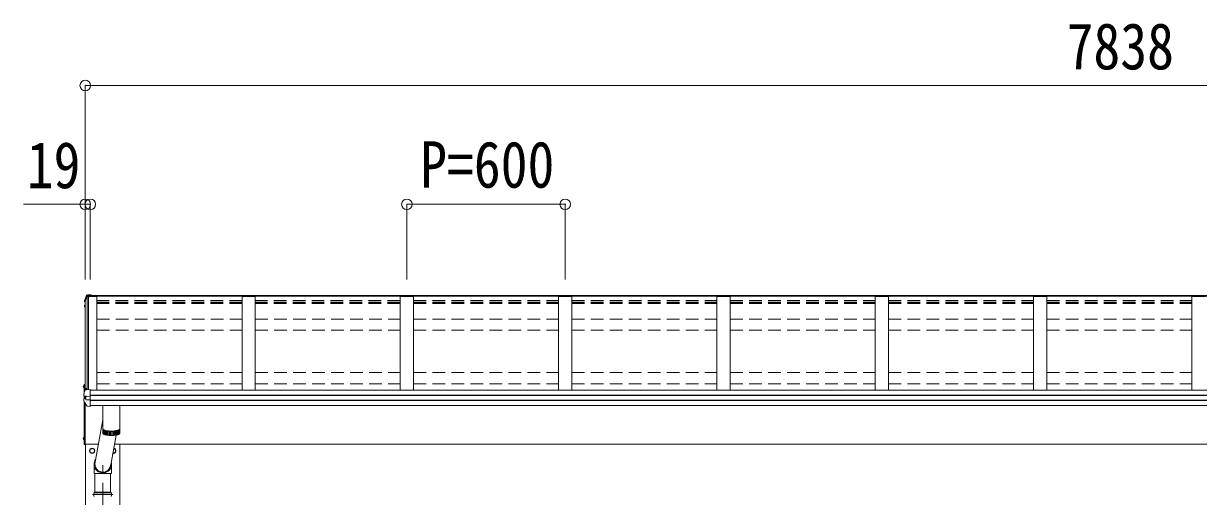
# Model space of a CAD drawing. Units: millimetres at full size. Extents: x -11243 to 11243, y -7760 to 7760.
# Drawn here: x -8270 to -3817, y -1813 to -22 of the extents above; entities that cross this region are included whole.
import ezdxf
from ezdxf.enums import TextEntityAlignment as Align

# ---------------------------------------------------------------- set-up
doc = ezdxf.new("R2010")
doc.units = ezdxf.units.MM
doc.header["$LTSCALE"] = 40
doc.header["$PDMODE"] = 32
doc.header["$PDSIZE"] = 40
doc.linetypes.add('CHAIN1', pattern=[8, 5, -1, 1, -1])
doc.linetypes.add('DASHED1', pattern=[1.8, 1.2, -0.6])
for name, color, linetype, lineweight in [('0-1_本体', 5, 'CHAIN1', 9), ('0-3_ELV2', 4, 'Continuous', 9), ('0-6_OTH_LINE', 6, 'Continuous', 9), ('0-9_OUTLINE', 7, 'Continuous', 9)]:
    doc.layers.add(name, color=color, linetype=linetype, lineweight=lineweight)
doc.styles.add('ＭＳ ゴシック', font='')
doc.styles.get('ＭＳ ゴシック').set_extended_font_data('MS Gothic')

msp = doc.modelspace()

# ---------------------------------------------------------------- linework, layer by layer
at = {"layer": '0-1_本体'}
msp.add_line((-7969.61, -5161.28), (-7969.61, -1695.37), dxfattribs=at)
at = {"layer": '0-3_ELV2'}
for p, q in [((-8028.79, -1055.39), (-8027.59, -1055.33)), ((-8028.61, -1055.38), (-8028.61, -1409.36)), ((-8027.45, -1055.12), (-8027.81, -1052.64)), ((-8027.59, -1055.33), (-8027.81, -1053.84)), ((-8013.61, -1049.41), (-8027.77, -1050.18)), ((-8016.61, -1054.51), (-8027.45, -1055.12)), ((-8027.45, -1055.12), (-8027.45, -1055.54)), ((-8027.45, -1055.5), (-8016.61, -1055.5)), ((-8022.91, -1409.08), (-8022.91, -1055.5)), ((-8016.61, -1052.27), (-8016.61, -1055.5)), ((-8016.61, -1052.27), (-8013.61, -1052.27)), ((-216.61, -1052.27), (-8016.61, -1052.27)), ((-216.61, -1054.49), (-8016.61, -1054.49)), ((-8016.61, -1055.61), (-7991.61, -1055.61)), ((-8013.61, -1052.27), (-8013.61, -1049.41)), ((-7991.61, -1410.47), (-7991.61, -1055.61)), ((-7441.61, -1055.65), (-7441.61, -1410.47)), ((-7391.61, -1055.65), (-7441.61, -1055.65)), ((-7391.61, -1055.65), (-7391.61, -1410.47)), ((-6841.61, -1055.65), (-6841.61, -1410.47)), ((-6791.61, -1055.65), (-6841.61, -1055.65)), ((-6791.61, -1055.65), (-6791.61, -1410.47)), ((-6241.61, -1055.65), (-6241.61, -1410.47)), ((-6191.61, -1055.65), (-6241.61, -1055.65)), ((-6191.61, -1055.65), (-6191.61, -1410.47)), ((-5641.61, -1055.65), (-5641.61, -1410.47)), ((-5591.61, -1055.65), (-5641.61, -1055.65)), ((-5591.61, -1055.65), (-5591.61, -1410.47)), ((-5041.61, -1055.65), (-5041.61, -1410.47)), ((-4991.61, -1055.65), (-5041.61, -1055.65)), ((-4991.61, -1055.65), (-4991.61, -1410.47)), ((-4441.61, -1055.65), (-4441.61, -1410.47)), ((-4391.61, -1055.65), (-4441.61, -1055.65)), ((-4391.61, -1055.65), (-4391.61, -1410.47)), ((-3841.61, -1055.65), (-3841.61, -1410.47)), ((-3791.61, -1055.65), (-3841.61, -1055.65)), ((-8038.49, -1090.38), (-8038.49, -1094.43)), ((-8038.45, -1090.05), (-8038.46, -1090.11)), ((-8038.09, -1071.44), (-8038.09, -1075.46)), ((-8035.61, -1092.8), (-8037.44, -1093.16)), ((-8037.04, -1076.73), (-8035.61, -1077.01)), ((-8035.61, -1088.79), (-8036.75, -1088.93)), ((-8036.47, -1094.49), (-8035.61, -1094.33)), ((-8035.61, -1075.13), (-8036.18, -1075.02)), ((-8035.61, -1075.48), (-8036.18, -1075.37)), ((-8035.61, -1410.48), (-8035.61, -1072.77)), ((-8040.61, -1393.59), (-8041.59, -1393.77)), ((-8040.61, -1401.42), (-8041.59, -1401.25)), ((-8040.61, -1393.59), (-8040.61, -1401.42)), ((-8040.61, -1393.59), (-8040.11, -1393.68)), ((-8040.61, -1401.42), (-8040.11, -1401.33)), ((-8040.11, -1422.49), (-8040.11, -1390.32)), ((-8039.05, -1389.33), (-8036.11, -1389.51)), ((-8036.11, -1389.51), (-8036.11, -1411.77)), ((-8035.61, -1390.51), (-8035.61, -1410.48)), ((-8016.61, -1408.78), (-8016.61, -1472.26)), ((-216.61, -1410.47), (-8016.61, -1410.47)), ((-8041.66, -1450.72), (-8041.66, -1444.19)), ((-8041.19, -1432.17), (-8041.19, -1425.66)), ((-8033.61, -1441.81), (-8040.85, -1443.22)), ((-8040.32, -1433.16), (-8040.39, -1433.15)), ((-8040.32, -1433.16), (-8040.31, -1433.16)), ((-8040.11, -1443.07), (-8040.11, -1433.19)), ((-8040.11, -1453.58), (-8040.11, -1615.69)), ((-8033.06, -1434.1), (-8039.44, -1433.3)), ((-8036.11, -1433.72), (-8036.11, -1442.3)), ((-8035.61, -1433.78), (-8035.61, -1442.2)), ((-8035.61, -1460.91), (-8035.61, -1615.51)), ((-8033.61, -1434.03), (-8033.61, -1447.82)), ((-8016.61, -1434.09), (-8031.41, -1434.19)), ((-8016.61, -1447.95), (-8031.41, -1447.75)), ((-216.61, -1430), (-8016.61, -1430)), ((-216.61, -1430.9), (-8016.61, -1430.9)), ((-216.61, -1448.14), (-8016.61, -1448.14)), ((-216.61, -1450.1), (-8016.61, -1450.1)), ((-216.61, -1469.46), (-8016.61, -1469.46)), ((-8028.99, -1471.16), (-8028.98, -1471.18)), ((-8016.61, -1472.26), (-8028.2, -1471.63)), ((-8040.61, -1589.59), (-8041.59, -1589.77)), ((-8040.61, -1597.42), (-8041.59, -1597.25)), ((-8040.61, -1589.59), (-8040.61, -1597.42)), ((-8040.61, -1589.59), (-8040.11, -1589.68)), ((-8040.61, -1597.42), (-8040.11, -1597.33)), ((-7985.75, -1615.51), (-8035.61, -1615.51)), ((-8034.61, -1615.51), (-8034.61, -4965.51)), ((-8018.21, -1640.26), (-8018.11, -1640.26)), ((-8018.21, -1640.76), (-8018.11, -1640.76)), ((-2931.61, -1615.51), (-7924.79, -1615.51)), ((-7904.61, -1615.51), (-7904.61, -4965.51))]:
    msp.add_line(p, q, dxfattribs=at)
at = {"layer": '0-3_ELV2', "linetype": 'DASHED1'}
for p, q in [((-7441.61, -1071.05), (-7991.61, -1071.05)), ((-7441.61, -1077.42), (-7991.61, -1077.42)), ((-7441.61, -1079.41), (-7991.61, -1079.41)), ((-7441.61, -1083.18), (-7991.61, -1083.18)), ((-6841.61, -1071.05), (-7391.61, -1071.05)), ((-6841.61, -1077.42), (-7391.61, -1077.42)), ((-6841.61, -1079.41), (-7391.61, -1079.41)), ((-6841.61, -1083.18), (-7391.61, -1083.18)), ((-6791.61, -1071.05), (-6241.61, -1071.05)), ((-6791.61, -1077.42), (-6241.61, -1077.42)), ((-6791.61, -1079.41), (-6241.61, -1079.41)), ((-6791.61, -1083.18), (-6241.61, -1083.18)), ((-6191.61, -1071.05), (-5641.61, -1071.05)), ((-6191.61, -1077.42), (-5641.61, -1077.42)), ((-6191.61, -1079.41), (-5641.61, -1079.41)), ((-6191.61, -1083.18), (-5641.61, -1083.18)), ((-5591.61, -1071.05), (-5041.61, -1071.05)), ((-5591.61, -1077.42), (-5041.61, -1077.42)), ((-5591.61, -1079.41), (-5041.61, -1079.41)), ((-5591.61, -1083.18), (-5041.61, -1083.18)), ((-4991.61, -1071.05), (-4441.61, -1071.05)), ((-4991.61, -1077.42), (-4441.61, -1077.42)), ((-4991.61, -1079.41), (-4441.61, -1079.41)), ((-4991.61, -1083.18), (-4441.61, -1083.18)), ((-4391.61, -1071.05), (-3841.61, -1071.05)), ((-4391.61, -1077.42), (-3841.61, -1077.42)), ((-4391.61, -1079.41), (-3841.61, -1079.41)), ((-4391.61, -1083.18), (-3841.61, -1083.18)), ((-7991.61, -1141.66), (-7441.61, -1141.66)), ((-7391.61, -1141.66), (-6841.61, -1141.66)), ((-6791.61, -1141.66), (-6241.61, -1141.66)), ((-6191.61, -1141.66), (-5641.61, -1141.66)), ((-5591.61, -1141.66), (-5041.61, -1141.66)), ((-4991.61, -1141.66), (-4441.61, -1141.66)), ((-4391.61, -1141.66), (-3841.61, -1141.66)), ((-7991.61, -1184.17), (-7441.61, -1184.17)), ((-7391.61, -1184.17), (-6841.61, -1184.17)), ((-6791.61, -1184.17), (-6241.61, -1184.17)), ((-6191.61, -1184.17), (-5641.61, -1184.17)), ((-5591.61, -1184.17), (-5041.61, -1184.17)), ((-4991.61, -1184.17), (-4441.61, -1184.17)), ((-4391.61, -1184.17), (-3841.61, -1184.17)), ((-7991.61, -1344.44), (-7441.61, -1344.44)), ((-7391.61, -1344.44), (-6841.61, -1344.44)), ((-6791.61, -1344.44), (-6241.61, -1344.44)), ((-6191.61, -1344.44), (-5641.61, -1344.44)), ((-5591.61, -1344.44), (-5041.61, -1344.44)), ((-4991.61, -1344.44), (-4441.61, -1344.44)), ((-4391.61, -1344.44), (-3841.61, -1344.44)), ((-8042.69, -1395.21), (-8040.38, -1396.36)), ((-8042.69, -1399.81), (-8040.38, -1398.65)), ((-8040.38, -1396.36), (-8039.77, -1397.51)), ((-8040.38, -1398.65), (-8039.77, -1397.51)), ((-7991.61, -1386.96), (-7441.61, -1386.96)), ((-7391.61, -1386.96), (-6841.61, -1386.96)), ((-6791.61, -1386.96), (-6241.61, -1386.96)), ((-6191.61, -1386.96), (-5641.61, -1386.96)), ((-5591.61, -1386.96), (-5041.61, -1386.96)), ((-4991.61, -1386.96), (-4441.61, -1386.96)), ((-4391.61, -1386.96), (-3841.61, -1386.96)), ((-8042.69, -1591.21), (-8040.38, -1592.36)), ((-8042.69, -1595.81), (-8040.38, -1594.65)), ((-8040.38, -1592.36), (-8039.77, -1593.51)), ((-8040.38, -1594.65), (-8039.77, -1593.51))]:
    msp.add_line(p, q, dxfattribs=at)
at = {"layer": '0-3_ELV2'}
for points in [[(-8030.42, -1051.39), (-8034.66, -1062), (-8038.01, -1070.95), (-8038.08, -1071.22), (-8038.08, -1071.28)], [(-8030.42, -1054.96), (-8031.42, -1057.45), (-8032.4, -1059.95), (-8033.37, -1062.45), (-8034.32, -1064.95), (-8035.27, -1067.46), (-8036.2, -1069.98), (-8037.11, -1072.5), (-8038.01, -1075.03)], [(-8013.61, -1051.84), (-8027.81, -1052.64), (-8027.81, -1053.84), (-8028.93, -1053.9)], [(-8027.51, -1055.54), (-8027.59, -1054.98), (-8027.59, -1055.33)], [(-8038.46, -1090.07), (-8038.48, -1090.24), (-8038.49, -1090.38)], [(-8038.32, -1095.07), (-8036.85, -1097.62), (-8035.61, -1099.74)], [(-8038.08, -1071.28), (-8038.09, -1071.39), (-8038.09, -1071.44)], [(-8033.25, -1404.53), (-8034.29, -1407.11), (-8035.31, -1409.69), (-8036.32, -1412.29), (-8037.31, -1414.89), (-8038.28, -1417.49), (-8039.25, -1420.1), (-8040.2, -1422.71), (-8041.13, -1425.33)], [(-8016.61, -1408.78), (-8030.61, -1409.46), (-8030.61, -1403.81), (-8032.38, -1403.9)], [(-8041.13, -1425.33), (-8041.18, -1425.54), (-8041.19, -1425.66)], [(-8037.84, -1433.39), (-8039.08, -1433.34), (-8040.31, -1433.16)], [(-8036.11, -1460.11), (-8036.11, -1616.51), (-8039.05, -1616.68)], [(-8036.11, -1460.11), (-8036.11, -1615.51), (-8035.61, -1615.51)], [(-8033.06, -1434.1), (-8032.81, -1434.12), (-8032.67, -1434.14)], [(-7927.71, -1631.79), (-7921.11, -1635.6), (-7921.11, -1645.41), (-7929.61, -1650.32), (-7930.91, -1649.57)]]:
    msp.add_lwpolyline(points, dxfattribs=at)
msp.add_lwpolyline([(-8009.61, -1630.69), (-8001.11, -1635.6), (-8001.11, -1645.41), (-8009.61, -1650.32), (-8018.11, -1645.41), (-8018.11, -1635.6)], close=True, dxfattribs=at)
for radius in [10, 8.5]:
    msp.add_circle((-8009.61, -1640.51), radius, dxfattribs=at)
for centre, radius, start, end in [((-7566.68, -1241.95), 498.52, 158.04646, 160.43093), ((-8028.84, -1055.6), 1.7, 92.9577, 157.99775), ((-8028.19, -1052.77), 2.62, 80.76, 148.16555), ((-8028.77, -1055.69), 0.3, 92.95769, 158.00506), ((-8037.19, -1094.43), 1.3, 100.8784, 209.72862), ((-8037.19, -1090.34), 1.3, 99.76805, 169.97457), ((-8036.79, -1075.46), 1.3, 160.55137, 259.11062), ((-8036.74, -1091.26), 2.32, 92.65141, 119.69627), ((-8036.41, -1094.79), 0.299, 100.87832, 209.80871), ((-7603.85, -846.18), 499.04, 209.85327, 210.09589), ((-7603.85, -846.52), 499.04, 209.85327, 210.09589), ((-8036.12, -1075.08), 0.299, 160.48478, 259.11069), ((-8036.12, -1074.73), 0.3, 212.93591, 259.04607), ((-8036.61, -1397.51), 6.5, 149.36409, 210.63591), ((-8041.43, -1394.65), 0.9, 100, 149.36409), ((-8041.43, -1400.36), 0.9, 210.63591, 260), ((-8039.11, -1390.32), 1, 86.5, 180), ((-8032.33, -1404.9), 1, 92.95955, 157.94622), ((-8040.66, -1444.2), 0.998, 100.914, 179.94879), ((-8040.66, -1450.72), 1, 180, 210.67851), ((-7646.71, -1217.02), 459.05, 210.67556, 213.61643), ((-8040.19, -1432.17), 1, 180, 258.54639), ((-8033.96, -1431.47), 16.37, 271.41275, 274.51688), ((-8028.15, -1470.63), 1, 213.61937, 266.89265), ((-8036.61, -1593.51), 6.5, 149.36409, 210.63591), ((-8041.43, -1590.65), 0.9, 100, 149.36409), ((-8041.43, -1596.36), 0.9, 210.63591, 260), ((-8039.11, -1615.69), 1, 180, 273.5), ((-8009.61, -1640.51), 8.6, 171.25399, 178.33419), ((-8009.61, -1640.51), 8.6, 181.66581, 188.74601), ((-8009.61, -1640.51), 8.6, 111.25399, 128.74601), ((-8009.61, -1640.51), 8.6, 231.25399, 248.74601), ((-8009.61, -1640.51), 8.6, 51.25399, 68.74601), ((-8009.61, -1640.51), 8.6, 291.25399, 308.74601), ((-8009.61, -1640.51), 8.6, 351.25399, 8.74601), ((-7929.61, -1640.51), 10, 261.70038, 77.9371), ((-7929.61, -1640.51), 8.5, 262.03259, 77.60489), ((-7929.61, -1640.51), 8.6, 51.25399, 68.74601), ((-7929.61, -1640.51), 8.6, 291.25399, 308.74601), ((-7929.61, -1640.51), 8.6, 351.25399, 8.74601)]:
    msp.add_arc(centre, radius, start, end, dxfattribs=at)
for centre, major_axis, ratio, start_param, end_param in [((-8032.61, -1447.63), (1, 0.195), 0.067217, 3.1284981, 3.4826308), ((-8032.77, -1426.58), (-9.96, 2.12), 0.734427, 1.7356015, 1.8609052), ((-8032.77, -1455.35), (9.97, 1.96), 0.736539, 1.29146, 1.4167637)]:
    msp.add_ellipse(centre, major_axis=major_axis, ratio=ratio, start_param=start_param, end_param=end_param, dxfattribs=at)
at = {"layer": '0-6_OTH_LINE'}
for p, q in [((-8035.61, -256.81), (-8035.61, -992.27)), ((-8035.61, -256.81), (-197.61, -256.81)), ((-8035.61, -706.81), (-8269.73, -706.81)), ((-8035.61, -706.81), (-8035.61, -992.27)), ((-8016.61, -706.81), (-8035.61, -706.81)), ((-8016.61, -706.81), (-8016.61, -992.27)), ((-6816.61, -706.81), (-6816.61, -992.27)), ((-6816.61, -706.81), (-6216.61, -706.81)), ((-6216.61, -706.81), (-6216.61, -992.27))]:
    msp.add_line(p, q, dxfattribs=at)
for p in [(-8035.61, -256.81), (-8035.61, -706.81), (-8016.61, -706.81), (-6816.61, -706.81), (-6216.61, -706.81)]:
    msp.add_point(p, dxfattribs=at)
at = {"layer": '0-9_OUTLINE'}
for p, q in [((-7969.11, -1469.46), (-7969.11, -1573.99)), ((-7905.11, -1469.46), (-7905.11, -1573.99)), ((-7969.11, -1522.87), (-7999.14, -1690.07)), ((-7967.76, -1560.91), (-7967.76, -1576.37)), ((-7966.23, -1561.96), (-7966.23, -1577.42)), ((-7964.14, -1562.97), (-7964.14, -1578.42)), ((-7961.51, -1563.89), (-7961.51, -1579.34)), ((-7958.41, -1564.71), (-7958.41, -1580.17)), ((-7954.89, -1565.41), (-7954.89, -1580.87)), ((-7951.03, -1565.99), (-7951.03, -1581.44)), ((-7946.89, -1566.42), (-7946.89, -1581.87)), ((-7942.56, -1566.69), (-7942.56, -1582.14)), ((-7918.55, -1580.73), (-7940.09, -1700.68)), ((-7938.12, -1566.81), (-7938.12, -1582.26)), ((-7933.66, -1566.76), (-7933.66, -1582.22)), ((-7929.26, -1566.56), (-7929.26, -1582.01)), ((-7925.01, -1566.2), (-7925.01, -1581.65)), ((-7921, -1565.69), (-7921, -1581.14)), ((-7917.3, -1580.49), (-7917.3, -1565.03)), ((-7913.98, -1579.71), (-7913.98, -1564.26)), ((-7911.11, -1563.36), (-7911.11, -1578.81)), ((-7908.75, -1577.82), (-7908.75, -1562.36)), ((-7906.93, -1561.27), (-7906.93, -1576.73)), ((-7905.7, -1575.54), (-7905.7, -1560.09)), ((-8002.22, -1695.28), (-8002.22, -1726.45)), ((-8002.22, -1726.45), (-7936.23, -1726.45)), ((-7999.61, -1726.45), (-7999.61, -1797.45)), ((-7939.61, -1726.45), (-7939.61, -1797.45)), ((-7936.23, -1694.86), (-7936.23, -1726.45)), ((-7931.61, -1806.45), (-8007.61, -1806.45)), ((-7937.01, -1799.45), (-8002.22, -1799.45)), ((-7937.61, -1797.45), (-8001.61, -1797.45)), ((-8001.61, -1797.45), (-8001.61, -1799.45)), ((-7937.61, -1797.45), (-7937.61, -1799.45))]:
    msp.add_line(p, q, dxfattribs=at)
for points in [[(-7937.11, -1565.85), (-7939.27, -1565.83), (-7941.42, -1565.77), (-7943.56, -1565.68), (-7945.66, -1565.55), (-7947.72, -1565.38), (-7949.73, -1565.18), (-7951.69, -1564.94), (-7953.58, -1564.67), (-7955.39, -1564.37), (-7957.13, -1564.03), (-7958.77, -1563.67), (-7960.31, -1563.27), (-7961.74, -1562.86), (-7963.07, -1562.41), (-7964.27, -1561.95), (-7965.35, -1561.46), (-7966.3, -1560.96), (-7967.12, -1560.44), (-7967.8, -1559.91), (-7968.35, -1559.37), (-7968.74, -1558.82), (-7969, -1558.27), (-7969.11, -1557.71), (-7969.11, -1557.57)], [(-7937.11, -1566.82), (-7939.27, -1566.8), (-7941.42, -1566.74), (-7943.56, -1566.65), (-7945.66, -1566.52), (-7947.72, -1566.35), (-7949.73, -1566.14), (-7951.69, -1565.91), (-7953.58, -1565.64), (-7955.39, -1565.33), (-7957.13, -1565), (-7958.77, -1564.63), (-7960.31, -1564.24), (-7961.74, -1563.82), (-7963.07, -1563.38), (-7964.27, -1562.91), (-7965.35, -1562.43), (-7966.3, -1561.93), (-7967.12, -1561.41), (-7967.8, -1560.88), (-7968.35, -1560.34), (-7968.74, -1559.79), (-7969, -1559.23), (-7969.11, -1558.67), (-7969.07, -1558.11), (-7969.06, -1558.05)], [(-7905.11, -1557.57), (-7905.12, -1557.71), (-7905.23, -1558.27), (-7905.48, -1558.82), (-7905.88, -1559.37), (-7906.42, -1559.91), (-7907.11, -1560.44), (-7907.92, -1560.96), (-7908.88, -1561.46), (-7909.96, -1561.95), (-7911.16, -1562.41), (-7912.49, -1562.86), (-7913.92, -1563.27), (-7915.46, -1563.67), (-7917.1, -1564.03), (-7918.83, -1564.37), (-7920.65, -1564.67), (-7922.54, -1564.94), (-7924.49, -1565.18), (-7926.51, -1565.38), (-7928.57, -1565.55), (-7930.67, -1565.68), (-7932.8, -1565.77), (-7934.95, -1565.83), (-7937.11, -1565.85)], [(-7905.17, -1558.05), (-7905.15, -1558.11), (-7905.12, -1558.67), (-7905.23, -1559.23), (-7905.48, -1559.79), (-7905.88, -1560.34), (-7906.42, -1560.88), (-7907.11, -1561.41), (-7907.92, -1561.93), (-7908.88, -1562.43), (-7909.96, -1562.91), (-7911.16, -1563.38), (-7912.49, -1563.82), (-7913.92, -1564.24), (-7915.46, -1564.63), (-7917.1, -1565), (-7918.83, -1565.33), (-7920.65, -1565.64), (-7922.54, -1565.91), (-7924.49, -1566.14), (-7926.51, -1566.35), (-7928.57, -1566.52), (-7930.67, -1566.65), (-7932.8, -1566.74), (-7934.95, -1566.8), (-7937.11, -1566.82)], [(-7937.11, -1582.27), (-7939.27, -1582.25), (-7941.42, -1582.19), (-7943.56, -1582.1), (-7945.66, -1581.97), (-7947.72, -1581.8), (-7949.73, -1581.6), (-7951.69, -1581.36), (-7953.58, -1581.09), (-7955.39, -1580.79), (-7957.13, -1580.45), (-7958.77, -1580.09), (-7960.31, -1579.69), (-7961.74, -1579.28), (-7963.07, -1578.83), (-7964.27, -1578.37), (-7965.35, -1577.88), (-7966.3, -1577.38), (-7967.12, -1576.86), (-7967.8, -1576.33), (-7968.35, -1575.79), (-7968.74, -1575.24), (-7969, -1574.69), (-7969.11, -1574.13), (-7969.11, -1573.99)], [(-7937.11, -1566.56), (-7939.23, -1566.54), (-7941.34, -1566.48), (-7943.42, -1566.39), (-7945.48, -1566.26), (-7947.5, -1566.09), (-7949.46, -1565.89), (-7951.38, -1565.66), (-7953.22, -1565.39), (-7954.99, -1565.09), (-7956.68, -1564.76), (-7958.27, -1564.4), (-7959.77, -1564.01), (-7961.16, -1563.6), (-7962.44, -1563.16), (-7963.6, -1562.7), (-7964.64, -1562.22), (-7965.55, -1561.73), (-7966.32, -1561.22), (-7966.96, -1560.7), (-7967.41, -1560.24)], [(-7906.82, -1560.24), (-7907.26, -1560.7), (-7907.9, -1561.22), (-7908.68, -1561.73), (-7909.59, -1562.22), (-7910.63, -1562.7), (-7911.79, -1563.16), (-7913.07, -1563.6), (-7914.46, -1564.01), (-7915.95, -1564.4), (-7917.55, -1564.76), (-7919.24, -1565.09), (-7921.01, -1565.39), (-7922.85, -1565.66), (-7924.76, -1565.89), (-7926.73, -1566.09), (-7928.75, -1566.26), (-7930.81, -1566.39), (-7932.89, -1566.48), (-7935, -1566.54), (-7937.11, -1566.56)], [(-7905.11, -1573.99), (-7905.12, -1574.13), (-7905.23, -1574.69), (-7905.48, -1575.24), (-7905.88, -1575.79), (-7906.42, -1576.33), (-7907.11, -1576.86), (-7907.92, -1577.38), (-7908.88, -1577.88), (-7909.96, -1578.37), (-7911.16, -1578.83), (-7912.49, -1579.28), (-7913.92, -1579.69), (-7915.46, -1580.09), (-7917.1, -1580.45), (-7918.83, -1580.79), (-7920.65, -1581.09), (-7922.54, -1581.36), (-7924.49, -1581.6), (-7926.51, -1581.8), (-7928.57, -1581.97), (-7930.67, -1582.1), (-7932.8, -1582.19), (-7934.95, -1582.25), (-7937.11, -1582.27)]]:
    msp.add_lwpolyline(points, dxfattribs=at)
for centre, start, end in [((-7975.36, -1806.45), 165.38917, 180), ((-7975.36, -1806.45), 180, 194.61083), ((-7963.86, -1806.45), 345.38921, 14.61081)]:
    msp.add_arc(centre, 27.75, start, end, dxfattribs=at)
for centre, major_axis, ratio, start_param, end_param in [((-7969.22, -1691.77), (33, -3.09), 0.972144, 2.6034367, 6.6213062), ((-7969.29, -1691.76), (29.65, -2.78), 0.991517, 3.1388818, 6.2831853)]:
    msp.add_ellipse(centre, major_axis=major_axis, ratio=ratio, start_param=start_param, end_param=end_param, dxfattribs=at)

# ---------------------------------------------------------------- texts
at = {"layer": '0-6_OTH_LINE', "color": 7, "style": 'ＭＳ ゴシック', "width": 0.85}
for s, p in [('7838', (-4316.61, -248.81)), ('19', (-8257.45, -698.83)), ('P=600', (-6766.61, -696.81))]:
    msp.add_text(s, height=176, dxfattribs=at).set_placement(p, align=Align.BOTTOM_LEFT)

doc.saveas('drawing.dxf')
